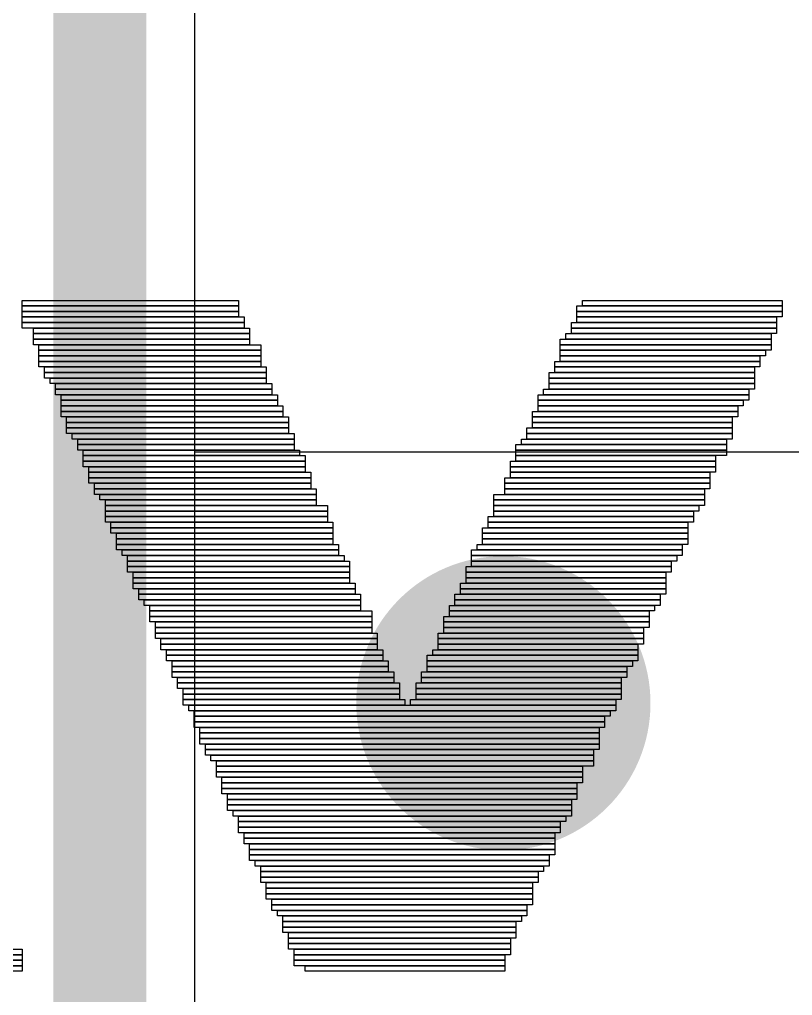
# Model space of a CAD drawing. Header units: millimetres. Extents: x -3 to 5381, y -54 to 5355.
# Drawn here: x 20.55 to 22.659, y -9.028 to -6.363 of the extents above; entities that cross this region are included whole.
import ezdxf

# ---------------------------------------------------------------- set-up
doc = ezdxf.new("R2010")
doc.units = ezdxf.units.MM
for name, color, linetype in [('BottomLayer', 5, 'Continuous'), ('BottomSolder', 6, 'Continuous'), ('TopLayer', 1, 'Continuous'), ('TopOverlay', 2, 'Continuous'), ('TopSolder', 216, 'Continuous'), ('ViaHoleLayer', 16, 'Continuous')]:
    doc.layers.add(name, color=color, linetype=linetype)

msp = doc.modelspace()

# ---------------------------------------------------------------- hatches: boundary and pattern name
at = {"layer": 'BottomLayer'}
h = msp.add_hatch(color=5, dxfattribs=at)
edge = h.paths.add_edge_path()
edge.add_arc((21.8702, -8.2296), 0.3, 0, 360)
at = {"layer": 'BottomSolder'}
h = msp.add_hatch(color=6, dxfattribs=at)
edge = h.paths.add_edge_path()
edge.add_arc((21.8702, -8.2296), 0.4016, 0, 360)
at = {"layer": 'TopLayer'}
h = msp.add_hatch(color=1, dxfattribs=at)
edge = h.paths.add_edge_path()
edge.add_arc((21.8702, -8.2296), 0.3, 0, 360)
at = {"layer": 'TopSolder'}
h = msp.add_hatch(color=216, dxfattribs=at)
edge = h.paths.add_edge_path()
edge.add_arc((21.8702, -8.2296), 0.4016, 0, 360)
at = {"layer": 'ViaHoleLayer'}
h = msp.add_hatch(color=16, dxfattribs=at)
edge = h.paths.add_edge_path()
edge.add_arc((21.8702, -8.2296), 0.15, 0, 360)

# ---------------------------------------------------------------- linework, layer by layer
at = {"layer": 'TopLayer'}
for p, q in [((21.0279, -7.5445), (21.0279, -3.7223)), ((21.0279, -10.3402), (21.0279, -4.1917)), ((30.2006, -7.5445), (21.0279, -7.5445))]:
    msp.add_line(p, q, dxfattribs=at)
at = {"layer": 'TopLayer', "const_width": 0.254}
msp.add_lwpolyline([(20.7689, -10.5036), (20.7689, -3.6151)], dxfattribs=at)
at = {"layer": 'TopOverlay'}
for p, q in [((20.5572, -7.145), (20.5572, -7.13)), ((20.5572, -7.13), (21.1475, -7.13)), ((21.1475, -7.13), (21.1475, -7.145)), ((22.0863, -7.145), (22.0863, -7.13)), ((22.0863, -7.13), (22.6311, -7.13)), ((22.6311, -7.13), (22.6311, -7.145)), ((21.1475, -7.145), (20.5572, -7.145)), ((20.5572, -7.1602), (20.5572, -7.145)), ((20.5572, -7.145), (21.1475, -7.145)), ((21.1475, -7.1602), (20.5572, -7.1602)), ((20.5572, -7.1752), (20.5572, -7.1602)), ((20.5572, -7.1602), (21.1475, -7.1602)), ((21.1475, -7.145), (21.1475, -7.1602)), ((21.1475, -7.1602), (21.1475, -7.1752)), ((22.071, -7.1602), (22.071, -7.145)), ((22.071, -7.145), (22.6311, -7.145)), ((22.6311, -7.1602), (22.071, -7.1602)), ((22.071, -7.1752), (22.071, -7.1602)), ((22.071, -7.1602), (22.6311, -7.1602)), ((22.6311, -7.145), (22.0863, -7.145)), ((22.6311, -7.145), (22.6311, -7.1602)), ((22.6311, -7.1602), (22.6311, -7.1752)), ((21.1475, -7.1752), (20.5572, -7.1752)), ((20.5572, -7.1904), (20.5572, -7.1752)), ((20.5572, -7.1752), (21.1627, -7.1752)), ((21.1627, -7.1904), (20.5572, -7.1904)), ((20.5572, -7.2057), (20.5572, -7.1904)), ((20.5572, -7.1904), (21.1627, -7.1904)), ((21.1627, -7.1752), (21.1627, -7.1904)), ((21.1627, -7.1904), (21.1627, -7.2057)), ((22.0558, -7.2057), (22.0558, -7.1904)), ((22.0558, -7.1904), (22.6161, -7.1904)), ((22.6311, -7.1752), (22.071, -7.1752)), ((22.071, -7.1904), (22.071, -7.1752)), ((22.071, -7.1752), (22.6161, -7.1752)), ((22.6161, -7.1904), (22.071, -7.1904)), ((22.6161, -7.1752), (22.6161, -7.1904)), ((22.6161, -7.1904), (22.6161, -7.2057)), ((21.1627, -7.2057), (20.5572, -7.2057)), ((20.5874, -7.2207), (20.5874, -7.2057)), ((20.5874, -7.2057), (21.1777, -7.2057)), ((21.1777, -7.2207), (20.5874, -7.2207)), ((20.5874, -7.2359), (20.5874, -7.2207)), ((20.5874, -7.2207), (21.1777, -7.2207)), ((21.1777, -7.2057), (21.1777, -7.2207)), ((21.1777, -7.2207), (21.1777, -7.2359)), ((22.0408, -7.2359), (22.0408, -7.2207)), ((22.0408, -7.2207), (22.6009, -7.2207)), ((22.6161, -7.2057), (22.0558, -7.2057)), ((22.0558, -7.2207), (22.0558, -7.2057)), ((22.0558, -7.2057), (22.6161, -7.2057)), ((22.6161, -7.2207), (22.0558, -7.2207)), ((22.6009, -7.2207), (22.6009, -7.2359)), ((22.6161, -7.2057), (22.6161, -7.2207)), ((21.1777, -7.2359), (20.5874, -7.2359)), ((20.5874, -7.2509), (20.5874, -7.2359)), ((20.5874, -7.2359), (21.1777, -7.2359)), ((21.1777, -7.2359), (21.1777, -7.2509)), ((22.0256, -7.2509), (22.0256, -7.2359)), ((22.0256, -7.2359), (22.6009, -7.2359)), ((22.6009, -7.2359), (22.0408, -7.2359)), ((22.6009, -7.2359), (22.6009, -7.2509)), ((21.1777, -7.2509), (20.5874, -7.2509)), ((20.6024, -7.2661), (20.6024, -7.2509)), ((20.6024, -7.2509), (21.2082, -7.2509)), ((21.2082, -7.2661), (20.6024, -7.2661)), ((20.6024, -7.2814), (20.6024, -7.2661)), ((20.6024, -7.2661), (21.2082, -7.2661)), ((21.2082, -7.2509), (21.2082, -7.2661)), ((21.2082, -7.2661), (21.2082, -7.2814)), ((22.6009, -7.2509), (22.0256, -7.2509)), ((22.0256, -7.2661), (22.0256, -7.2509)), ((22.0256, -7.2509), (22.6009, -7.2509)), ((22.6009, -7.2661), (22.0256, -7.2661)), ((22.0256, -7.2814), (22.0256, -7.2661)), ((22.0256, -7.2661), (22.5856, -7.2661)), ((22.5856, -7.2661), (22.5856, -7.2814)), ((22.6009, -7.2509), (22.6009, -7.2661)), ((21.2082, -7.2814), (20.6024, -7.2814)), ((20.6024, -7.2964), (20.6024, -7.2814)), ((20.6024, -7.2814), (21.2082, -7.2814)), ((21.2082, -7.2964), (20.6024, -7.2964)), ((20.6024, -7.3116), (20.6024, -7.2964)), ((20.6024, -7.2964), (21.2082, -7.2964)), ((21.2082, -7.2814), (21.2082, -7.2964)), ((21.2082, -7.2964), (21.2082, -7.3116)), ((22.0103, -7.3116), (22.0103, -7.2964)), ((22.0103, -7.2964), (22.5706, -7.2964)), ((22.5856, -7.2814), (22.0256, -7.2814)), ((22.0256, -7.2964), (22.0256, -7.2814)), ((22.0256, -7.2814), (22.5706, -7.2814)), ((22.5706, -7.2964), (22.0256, -7.2964)), ((22.5706, -7.2814), (22.5706, -7.2964)), ((22.5706, -7.2964), (22.5706, -7.3116)), ((21.2082, -7.3116), (20.6024, -7.3116)), ((20.6176, -7.3266), (20.6176, -7.3116)), ((20.6176, -7.3116), (21.2232, -7.3116)), ((21.2232, -7.3266), (20.6176, -7.3266)), ((20.6176, -7.3418), (20.6176, -7.3266)), ((20.6176, -7.3266), (21.2232, -7.3266)), ((21.2232, -7.3116), (21.2232, -7.3266)), ((21.2232, -7.3266), (21.2232, -7.3418)), ((21.9953, -7.3418), (21.9953, -7.3266)), ((21.9953, -7.3266), (22.5554, -7.3266)), ((22.5706, -7.3116), (22.0103, -7.3116)), ((22.0103, -7.3266), (22.0103, -7.3116)), ((22.0103, -7.3116), (22.5554, -7.3116)), ((22.5554, -7.3266), (22.0103, -7.3266)), ((22.5554, -7.3116), (22.5554, -7.3266)), ((22.5554, -7.3266), (22.5554, -7.3418)), ((21.2232, -7.3418), (20.6176, -7.3418)), ((20.6329, -7.3571), (20.6329, -7.3418)), ((20.6329, -7.3418), (21.2232, -7.3418)), ((21.2232, -7.3418), (21.2232, -7.3571)), ((22.5554, -7.3418), (21.9953, -7.3418)), ((21.9953, -7.3571), (21.9953, -7.3418)), ((21.9953, -7.3418), (22.5554, -7.3418)), ((22.5554, -7.3418), (22.5554, -7.3571)), ((21.2232, -7.3571), (20.6329, -7.3571)), ((20.6479, -7.372), (20.6479, -7.3571)), ((20.6479, -7.3571), (21.2384, -7.3571)), ((21.2384, -7.372), (20.6479, -7.372)), ((20.6479, -7.3873), (20.6479, -7.372)), ((20.6479, -7.372), (21.2384, -7.372)), ((21.2384, -7.3571), (21.2384, -7.372)), ((21.2384, -7.372), (21.2384, -7.3873)), ((21.9801, -7.3873), (21.9801, -7.372)), ((21.9801, -7.372), (22.5404, -7.372)), ((22.5554, -7.3571), (21.9953, -7.3571)), ((21.9953, -7.372), (21.9953, -7.3571)), ((21.9953, -7.3571), (22.5554, -7.3571)), ((22.5554, -7.372), (21.9953, -7.372)), ((22.5404, -7.372), (22.5404, -7.3873)), ((22.5554, -7.3571), (22.5554, -7.372)), ((21.2384, -7.3873), (20.6479, -7.3873)), ((20.6631, -7.4023), (20.6631, -7.3873)), ((20.6631, -7.3873), (21.2534, -7.3873)), ((21.2534, -7.4023), (20.6631, -7.4023)), ((20.6631, -7.4175), (20.6631, -7.4023)), ((20.6631, -7.4023), (21.2534, -7.4023)), ((21.2534, -7.3873), (21.2534, -7.4023)), ((21.2534, -7.4023), (21.2534, -7.4175)), ((21.9651, -7.4023), (21.9651, -7.3873)), ((21.9651, -7.3873), (22.5404, -7.3873)), ((22.5404, -7.4023), (21.9651, -7.4023)), ((21.9651, -7.4175), (21.9651, -7.4023)), ((21.9651, -7.4023), (22.5252, -7.4023)), ((22.5404, -7.3873), (21.9801, -7.3873)), ((22.5252, -7.4023), (22.5252, -7.4175)), ((22.5404, -7.3873), (22.5404, -7.4023)), ((21.2534, -7.4175), (20.6631, -7.4175)), ((20.6631, -7.4328), (20.6631, -7.4175)), ((20.6631, -7.4175), (21.2686, -7.4175)), ((21.2686, -7.4328), (20.6631, -7.4328)), ((20.6631, -7.4477), (20.6631, -7.4328)), ((20.6631, -7.4328), (21.2686, -7.4328)), ((21.2686, -7.4175), (21.2686, -7.4328)), ((21.2686, -7.4328), (21.2686, -7.4477)), ((21.9499, -7.4477), (21.9499, -7.4328)), ((21.9499, -7.4328), (22.5099, -7.4328)), ((22.5252, -7.4175), (21.9651, -7.4175)), ((21.9651, -7.4328), (21.9651, -7.4175)), ((21.9651, -7.4175), (22.5099, -7.4175)), ((22.5099, -7.4328), (21.9651, -7.4328)), ((22.5099, -7.4175), (22.5099, -7.4328)), ((22.5099, -7.4328), (22.5099, -7.4477)), ((21.2686, -7.4477), (20.6631, -7.4477)), ((20.6781, -7.463), (20.6781, -7.4477)), ((20.6781, -7.4477), (21.2839, -7.4477)), ((21.2839, -7.4477), (21.2839, -7.463)), ((22.5099, -7.4477), (21.9499, -7.4477)), ((21.9499, -7.463), (21.9499, -7.4477)), ((21.9499, -7.4477), (22.495, -7.4477)), ((22.495, -7.4477), (22.495, -7.463)), ((21.2839, -7.463), (20.6781, -7.463)), ((20.6781, -7.478), (20.6781, -7.463)), ((20.6781, -7.463), (21.2839, -7.463)), ((21.2839, -7.478), (20.6781, -7.478)), ((20.6781, -7.4932), (20.6781, -7.478)), ((20.6781, -7.478), (21.2839, -7.478)), ((21.2839, -7.463), (21.2839, -7.478)), ((21.2839, -7.478), (21.2839, -7.4932)), ((21.9346, -7.4932), (21.9346, -7.478)), ((21.9346, -7.478), (22.495, -7.478)), ((22.495, -7.463), (21.9499, -7.463)), ((21.9499, -7.478), (21.9499, -7.463)), ((21.9499, -7.463), (22.495, -7.463)), ((22.495, -7.478), (21.9499, -7.478)), ((22.495, -7.463), (22.495, -7.478)), ((22.495, -7.478), (22.495, -7.4932)), ((21.2839, -7.4932), (20.6781, -7.4932)), ((20.6933, -7.5084), (20.6933, -7.4932)), ((20.6933, -7.4932), (21.2989, -7.4932)), ((21.2989, -7.5084), (20.6933, -7.5084)), ((20.7086, -7.5234), (20.7086, -7.5084)), ((20.7086, -7.5084), (21.2989, -7.5084)), ((21.2989, -7.4932), (21.2989, -7.5084)), ((21.2989, -7.5084), (21.2989, -7.5234)), ((21.9196, -7.5234), (21.9196, -7.5084)), ((21.9196, -7.5084), (22.4797, -7.5084)), ((22.495, -7.4932), (21.9346, -7.4932)), ((21.9346, -7.5084), (21.9346, -7.4932)), ((21.9346, -7.4932), (22.495, -7.4932)), ((22.495, -7.5084), (21.9346, -7.5084)), ((22.4797, -7.5084), (22.4797, -7.5234)), ((22.495, -7.4932), (22.495, -7.5084)), ((21.2989, -7.5234), (20.7086, -7.5234)), ((20.7086, -7.5387), (20.7086, -7.5234)), ((20.7086, -7.5234), (21.2989, -7.5234)), ((21.2989, -7.5387), (20.7086, -7.5387)), ((20.7236, -7.5537), (20.7236, -7.5387)), ((20.7236, -7.5387), (21.3141, -7.5387)), ((21.2989, -7.5234), (21.2989, -7.5387)), ((21.3141, -7.5387), (21.3141, -7.5537)), ((21.9044, -7.5387), (21.9044, -7.5234)), ((21.9044, -7.5234), (22.4797, -7.5234)), ((22.4797, -7.5387), (21.9044, -7.5387)), ((21.9044, -7.5537), (21.9044, -7.5387)), ((21.9044, -7.5387), (22.4797, -7.5387)), ((22.4797, -7.5234), (21.9196, -7.5234)), ((22.4797, -7.5234), (22.4797, -7.5387)), ((22.4797, -7.5387), (22.4797, -7.5537)), ((21.3141, -7.5537), (20.7236, -7.5537)), ((20.7236, -7.5689), (20.7236, -7.5537)), ((20.7236, -7.5537), (21.3291, -7.5537)), ((21.3291, -7.5537), (21.3291, -7.5689)), ((22.4797, -7.5537), (21.9044, -7.5537)), ((21.9044, -7.5689), (21.9044, -7.5537)), ((21.9044, -7.5537), (22.4495, -7.5537)), ((22.4495, -7.5537), (22.4495, -7.5689)), ((21.3291, -7.5689), (20.7236, -7.5689)), ((20.7236, -7.5841), (20.7236, -7.5689)), ((20.7236, -7.5689), (21.3291, -7.5689)), ((21.3291, -7.5841), (20.7236, -7.5841)), ((20.7388, -7.5991), (20.7388, -7.5841)), ((20.7388, -7.5841), (21.3291, -7.5841)), ((21.3291, -7.5689), (21.3291, -7.5841)), ((21.3291, -7.5841), (21.3291, -7.5991)), ((21.8894, -7.5841), (21.8894, -7.5689)), ((21.8894, -7.5689), (22.4495, -7.5689)), ((22.4495, -7.5841), (21.8894, -7.5841)), ((21.8894, -7.5991), (21.8894, -7.5841)), ((21.8894, -7.5841), (22.4495, -7.5841)), ((22.4495, -7.5689), (21.9044, -7.5689)), ((22.4495, -7.5689), (22.4495, -7.5841)), ((22.4495, -7.5841), (22.4495, -7.5991)), ((21.3291, -7.5991), (20.7388, -7.5991)), ((20.7388, -7.6144), (20.7388, -7.5991)), ((20.7388, -7.5991), (21.3443, -7.5991)), ((21.3443, -7.6144), (20.7388, -7.6144)), ((20.7388, -7.6293), (20.7388, -7.6144)), ((20.7388, -7.6144), (21.3443, -7.6144)), ((21.3443, -7.5991), (21.3443, -7.6144)), ((21.3443, -7.6144), (21.3443, -7.6293)), ((21.8742, -7.6293), (21.8742, -7.6144)), ((21.8742, -7.6144), (22.4342, -7.6144)), ((22.4495, -7.5991), (21.8894, -7.5991)), ((21.8894, -7.6144), (21.8894, -7.5991)), ((21.8894, -7.5991), (22.4342, -7.5991)), ((22.4342, -7.6144), (21.8894, -7.6144)), ((22.4342, -7.5991), (22.4342, -7.6144)), ((22.4342, -7.6144), (22.4342, -7.6293)), ((21.3443, -7.6293), (20.7388, -7.6293)), ((20.7538, -7.6446), (20.7538, -7.6293)), ((20.7538, -7.6293), (21.3443, -7.6293)), ((21.3443, -7.6446), (20.7538, -7.6446)), ((20.7538, -7.6598), (20.7538, -7.6446)), ((20.7538, -7.6446), (21.3596, -7.6446)), ((21.3443, -7.6293), (21.3443, -7.6446)), ((21.3596, -7.6446), (21.3596, -7.6598)), ((22.4342, -7.6293), (21.8742, -7.6293)), ((21.8742, -7.6446), (21.8742, -7.6293)), ((21.8742, -7.6293), (22.4342, -7.6293)), ((22.4342, -7.6446), (21.8742, -7.6446)), ((21.8742, -7.6598), (21.8742, -7.6446)), ((21.8742, -7.6446), (22.4193, -7.6446)), ((22.4193, -7.6446), (22.4193, -7.6598)), ((22.4342, -7.6293), (22.4342, -7.6446)), ((21.3596, -7.6598), (20.7538, -7.6598)), ((20.769, -7.6748), (20.769, -7.6598)), ((20.769, -7.6598), (21.3596, -7.6598)), ((21.3596, -7.6598), (21.3596, -7.6748)), ((21.8439, -7.6748), (21.8439, -7.6598)), ((21.8439, -7.6598), (22.4193, -7.6598)), ((22.4193, -7.6598), (21.8742, -7.6598)), ((22.4193, -7.6598), (22.4193, -7.6748)), ((21.3596, -7.6748), (20.769, -7.6748)), ((20.7843, -7.6901), (20.7843, -7.6748)), ((20.7843, -7.6748), (21.3596, -7.6748)), ((21.3596, -7.6901), (20.7843, -7.6901)), ((20.7843, -7.705), (20.7843, -7.6901)), ((20.7843, -7.6901), (21.3898, -7.6901)), ((21.3596, -7.6748), (21.3596, -7.6901)), ((21.3898, -7.6901), (21.3898, -7.705)), ((22.4193, -7.6748), (21.8439, -7.6748)), ((21.8439, -7.6901), (21.8439, -7.6748)), ((21.8439, -7.6748), (22.4193, -7.6748)), ((22.4193, -7.6901), (21.8439, -7.6901)), ((21.8439, -7.705), (21.8439, -7.6901)), ((21.8439, -7.6901), (22.404, -7.6901)), ((22.404, -7.6901), (22.404, -7.705)), ((22.4193, -7.6748), (22.4193, -7.6901)), ((21.3898, -7.705), (20.7843, -7.705)), ((20.7843, -7.7203), (20.7843, -7.705)), ((20.7843, -7.705), (21.3898, -7.705)), ((21.3898, -7.7203), (20.7843, -7.7203)), ((20.7843, -7.7355), (20.7843, -7.7203)), ((20.7843, -7.7203), (21.3898, -7.7203)), ((21.3898, -7.705), (21.3898, -7.7203)), ((21.3898, -7.7203), (21.3898, -7.7355)), ((21.8287, -7.7355), (21.8287, -7.7203)), ((21.8287, -7.7203), (22.389, -7.7203)), ((22.404, -7.705), (21.8439, -7.705)), ((21.8439, -7.7203), (21.8439, -7.705)), ((21.8439, -7.705), (22.389, -7.705)), ((22.389, -7.7203), (21.8439, -7.7203)), ((22.389, -7.705), (22.389, -7.7203)), ((22.389, -7.7203), (22.389, -7.7355)), ((21.3898, -7.7355), (20.7843, -7.7355)), ((20.7992, -7.7505), (20.7992, -7.7355)), ((20.7992, -7.7355), (21.4048, -7.7355)), ((21.4048, -7.7505), (20.7992, -7.7505)), ((20.7992, -7.7657), (20.7992, -7.7505)), ((20.7992, -7.7505), (21.4048, -7.7505)), ((21.4048, -7.7355), (21.4048, -7.7505)), ((21.4048, -7.7505), (21.4048, -7.7657)), ((21.8137, -7.7657), (21.8137, -7.7505)), ((21.8137, -7.7505), (22.3738, -7.7505)), ((22.389, -7.7355), (21.8287, -7.7355)), ((21.8287, -7.7505), (21.8287, -7.7355)), ((21.8287, -7.7355), (22.3738, -7.7355)), ((22.3738, -7.7505), (21.8287, -7.7505)), ((22.3738, -7.7355), (22.3738, -7.7505)), ((22.3738, -7.7505), (22.3738, -7.7657)), ((21.4048, -7.7657), (20.7992, -7.7657)), ((20.8145, -7.7807), (20.8145, -7.7657)), ((20.8145, -7.7657), (21.4048, -7.7657)), ((21.4048, -7.7657), (21.4048, -7.7807)), ((22.3738, -7.7657), (21.8137, -7.7657)), ((21.8137, -7.7807), (21.8137, -7.7657)), ((21.8137, -7.7657), (22.3738, -7.7657)), ((22.3738, -7.7657), (22.3738, -7.7807)), ((21.4048, -7.7807), (20.8145, -7.7807)), ((20.8145, -7.796), (20.8145, -7.7807)), ((20.8145, -7.7807), (21.4048, -7.7807)), ((21.4048, -7.796), (20.8145, -7.796)), ((20.8145, -7.8112), (20.8145, -7.796)), ((20.8145, -7.796), (21.42, -7.796)), ((21.4048, -7.7807), (21.4048, -7.796)), ((21.42, -7.796), (21.42, -7.8112)), ((21.7985, -7.8112), (21.7985, -7.796)), ((21.7985, -7.796), (22.3586, -7.796)), ((22.3738, -7.7807), (21.8137, -7.7807)), ((21.8137, -7.796), (21.8137, -7.7807)), ((21.8137, -7.7807), (22.3738, -7.7807)), ((22.3738, -7.796), (21.8137, -7.796)), ((22.3586, -7.796), (22.3586, -7.8112)), ((22.3738, -7.7807), (22.3738, -7.796)), ((21.42, -7.8112), (20.8145, -7.8112)), ((20.8295, -7.8262), (20.8295, -7.8112)), ((20.8295, -7.8112), (21.42, -7.8112)), ((21.42, -7.8262), (20.8295, -7.8262)), ((20.8447, -7.8414), (20.8447, -7.8262)), ((20.8447, -7.8262), (21.4353, -7.8262)), ((21.42, -7.8112), (21.42, -7.8262)), ((21.4353, -7.8262), (21.4353, -7.8414)), ((21.7832, -7.8262), (21.7832, -7.8112)), ((21.7832, -7.8112), (22.3586, -7.8112)), ((22.3586, -7.8262), (21.7832, -7.8262)), ((21.7832, -7.8414), (21.7832, -7.8262)), ((21.7832, -7.8262), (22.3436, -7.8262)), ((22.3586, -7.8112), (21.7985, -7.8112)), ((22.3436, -7.8262), (22.3436, -7.8414)), ((22.3586, -7.8112), (22.3586, -7.8262)), ((21.4353, -7.8414), (20.8447, -7.8414)), ((20.8447, -7.8564), (20.8447, -7.8414)), ((20.8447, -7.8414), (21.4502, -7.8414)), ((21.4502, -7.8564), (20.8447, -7.8564)), ((20.8447, -7.8717), (20.8447, -7.8564)), ((20.8447, -7.8564), (21.4502, -7.8564)), ((21.4502, -7.8414), (21.4502, -7.8564)), ((21.4502, -7.8564), (21.4502, -7.8717)), ((21.7683, -7.8717), (21.7683, -7.8564)), ((21.7683, -7.8564), (22.3283, -7.8564)), ((22.3436, -7.8414), (21.7832, -7.8414)), ((21.7832, -7.8564), (21.7832, -7.8414)), ((21.7832, -7.8414), (22.3283, -7.8414)), ((22.3283, -7.8564), (21.7832, -7.8564)), ((22.3283, -7.8414), (22.3283, -7.8564)), ((22.3283, -7.8564), (22.3283, -7.8717)), ((21.4502, -7.8717), (20.8447, -7.8717)), ((20.86, -7.8869), (20.86, -7.8717)), ((20.86, -7.8717), (21.4502, -7.8717)), ((21.4502, -7.8869), (20.86, -7.8869)), ((20.86, -7.9019), (20.86, -7.8869)), ((20.86, -7.8869), (21.4502, -7.8869)), ((21.4502, -7.8717), (21.4502, -7.8869)), ((21.4502, -7.8869), (21.4502, -7.9019)), ((22.3283, -7.8717), (21.7683, -7.8717)), ((21.7683, -7.8869), (21.7683, -7.8717)), ((21.7683, -7.8717), (22.3133, -7.8717)), ((22.3133, -7.8869), (21.7683, -7.8869)), ((21.7683, -7.9019), (21.7683, -7.8869)), ((21.7683, -7.8869), (22.3133, -7.8869)), ((22.3133, -7.8717), (22.3133, -7.8869)), ((22.3133, -7.8869), (22.3133, -7.9019)), ((21.4502, -7.9019), (20.86, -7.9019)), ((20.86, -7.9171), (20.86, -7.9019)), ((20.86, -7.9019), (21.4655, -7.9019)), ((21.4655, -7.9019), (21.4655, -7.9171)), ((21.753, -7.9171), (21.753, -7.9019)), ((21.753, -7.9019), (22.3133, -7.9019)), ((22.3133, -7.9019), (21.7683, -7.9019)), ((22.3133, -7.9019), (22.3133, -7.9171)), ((21.4655, -7.9171), (20.86, -7.9171)), ((20.8749, -7.9321), (20.8749, -7.9171)), ((20.8749, -7.9171), (21.4655, -7.9171)), ((21.4655, -7.9321), (20.8749, -7.9321)), ((20.8749, -7.9474), (20.8749, -7.9321)), ((20.8749, -7.9321), (21.4805, -7.9321)), ((21.4655, -7.9171), (21.4655, -7.9321)), ((21.4805, -7.9321), (21.4805, -7.9474)), ((21.738, -7.9474), (21.738, -7.9321)), ((21.738, -7.9321), (22.2981, -7.9321)), ((22.3133, -7.9171), (21.753, -7.9171)), ((21.753, -7.9321), (21.753, -7.9171)), ((21.753, -7.9171), (22.3133, -7.9171)), ((22.3133, -7.9321), (21.753, -7.9321)), ((22.2981, -7.9321), (22.2981, -7.9474)), ((22.3133, -7.9171), (22.3133, -7.9321)), ((21.4805, -7.9474), (20.8749, -7.9474)), ((20.8902, -7.9626), (20.8902, -7.9474)), ((20.8902, -7.9474), (21.4805, -7.9474)), ((21.4805, -7.9626), (20.8902, -7.9626)), ((20.9052, -7.9776), (20.9052, -7.9626)), ((20.9052, -7.9626), (21.4805, -7.9626)), ((21.4805, -7.9474), (21.4805, -7.9626)), ((21.4805, -7.9626), (21.4805, -7.9776)), ((21.7228, -7.9776), (21.7228, -7.9626)), ((21.7228, -7.9626), (22.2829, -7.9626)), ((22.2981, -7.9474), (21.738, -7.9474)), ((21.738, -7.9626), (21.738, -7.9474)), ((21.738, -7.9474), (22.2981, -7.9474)), ((22.2981, -7.9626), (21.738, -7.9626)), ((22.2829, -7.9626), (22.2829, -7.9776)), ((22.2981, -7.9474), (22.2981, -7.9626)), ((21.4805, -7.9776), (20.9052, -7.9776)), ((20.9052, -7.9928), (20.9052, -7.9776)), ((20.9052, -7.9776), (21.511, -7.9776)), ((21.511, -7.9928), (20.9052, -7.9928)), ((20.9052, -8.0078), (20.9052, -7.9928)), ((20.9052, -7.9928), (21.511, -7.9928)), ((21.511, -7.9776), (21.511, -7.9928)), ((21.511, -7.9928), (21.511, -8.0078)), ((21.7076, -8.0078), (21.7076, -7.9928)), ((21.7076, -7.9928), (22.2679, -7.9928)), ((22.2829, -7.9776), (21.7228, -7.9776)), ((21.7228, -7.9928), (21.7228, -7.9776)), ((21.7228, -7.9776), (22.2679, -7.9776)), ((22.2679, -7.9928), (21.7228, -7.9928)), ((22.2679, -7.9776), (22.2679, -7.9928)), ((22.2679, -7.9928), (22.2679, -8.0078)), ((21.511, -8.0078), (20.9052, -8.0078)), ((20.9204, -8.023), (20.9204, -8.0078)), ((20.9204, -8.0078), (21.511, -8.0078)), ((21.511, -8.0078), (21.511, -8.023)), ((22.2679, -8.0078), (21.7076, -8.0078)), ((21.7076, -8.023), (21.7076, -8.0078)), ((21.7076, -8.0078), (22.2679, -8.0078)), ((22.2679, -8.0078), (22.2679, -8.023)), ((21.511, -8.023), (20.9204, -8.023)), ((20.9204, -8.0383), (20.9204, -8.023)), ((20.9204, -8.023), (21.511, -8.023)), ((21.511, -8.0383), (20.9204, -8.0383)), ((20.9204, -8.0533), (20.9204, -8.0383)), ((20.9204, -8.0383), (21.5259, -8.0383)), ((21.511, -8.023), (21.511, -8.0383)), ((21.5259, -8.0383), (21.5259, -8.0533)), ((21.6926, -8.0533), (21.6926, -8.0383)), ((21.6926, -8.0383), (22.2526, -8.0383)), ((22.2679, -8.023), (21.7076, -8.023)), ((21.7076, -8.0383), (21.7076, -8.023)), ((21.7076, -8.023), (22.2526, -8.023)), ((22.2526, -8.0383), (21.7076, -8.0383)), ((22.2526, -8.023), (22.2526, -8.0383)), ((22.2526, -8.0383), (22.2526, -8.0533)), ((21.5259, -8.0533), (20.9204, -8.0533)), ((20.9356, -8.0685), (20.9356, -8.0533)), ((20.9356, -8.0533), (21.5259, -8.0533)), ((21.5259, -8.0685), (20.9356, -8.0685)), ((20.9356, -8.0835), (20.9356, -8.0685)), ((20.9356, -8.0685), (21.5259, -8.0685)), ((21.5259, -8.0533), (21.5259, -8.0685)), ((21.5259, -8.0685), (21.5259, -8.0835)), ((22.2526, -8.0533), (21.6926, -8.0533)), ((21.6926, -8.0685), (21.6926, -8.0533)), ((21.6926, -8.0533), (22.2526, -8.0533)), ((22.2526, -8.0685), (21.6926, -8.0685)), ((21.6926, -8.0835), (21.6926, -8.0685)), ((21.6926, -8.0685), (22.2376, -8.0685)), ((22.2376, -8.0685), (22.2376, -8.0835)), ((22.2526, -8.0533), (22.2526, -8.0685)), ((21.5259, -8.0835), (20.9356, -8.0835)), ((20.9506, -8.0987), (20.9506, -8.0835)), ((20.9506, -8.0835), (21.5412, -8.0835)), ((21.5412, -8.0987), (20.9506, -8.0987)), ((20.9506, -8.114), (20.9506, -8.0987)), ((20.9506, -8.0987), (21.5412, -8.0987)), ((21.5412, -8.0835), (21.5412, -8.0987)), ((21.5412, -8.0987), (21.5412, -8.114)), ((21.6623, -8.114), (21.6623, -8.0987)), ((21.6623, -8.0987), (22.2376, -8.0987)), ((21.6773, -8.0987), (21.6773, -8.0835)), ((21.6773, -8.0835), (22.2376, -8.0835)), ((22.2376, -8.0987), (21.6773, -8.0987)), ((22.2376, -8.0835), (21.6926, -8.0835)), ((22.2376, -8.0835), (22.2376, -8.0987)), ((22.2376, -8.0987), (22.2376, -8.114)), ((21.5412, -8.114), (20.9506, -8.114)), ((20.9659, -8.129), (20.9659, -8.114)), ((20.9659, -8.114), (21.5562, -8.114)), ((21.5562, -8.114), (21.5562, -8.129)), ((22.2376, -8.114), (21.6623, -8.114)), ((21.6623, -8.129), (21.6623, -8.114)), ((21.6623, -8.114), (22.2224, -8.114)), ((22.2224, -8.114), (22.2224, -8.129)), ((21.5562, -8.129), (20.9659, -8.129)), ((20.9659, -8.1442), (20.9659, -8.129)), ((20.9659, -8.129), (21.5562, -8.129)), ((21.5562, -8.1442), (20.9659, -8.1442)), ((20.9659, -8.1594), (20.9659, -8.1442)), ((20.9659, -8.1442), (21.5714, -8.1442)), ((21.5562, -8.129), (21.5562, -8.1442)), ((21.5714, -8.1442), (21.5714, -8.1594)), ((21.6471, -8.1594), (21.6471, -8.1442)), ((21.6471, -8.1442), (22.2072, -8.1442)), ((22.2224, -8.129), (21.6623, -8.129)), ((21.6623, -8.1442), (21.6623, -8.129)), ((21.6623, -8.129), (22.2072, -8.129)), ((22.2072, -8.1442), (21.6623, -8.1442)), ((22.2072, -8.129), (22.2072, -8.1442)), ((22.2072, -8.1442), (22.2072, -8.1594)), ((21.5714, -8.1594), (20.9659, -8.1594)), ((20.9811, -8.1744), (20.9811, -8.1594)), ((20.9811, -8.1594), (21.5714, -8.1594)), ((21.5714, -8.1744), (20.9811, -8.1744)), ((20.9811, -8.1897), (20.9811, -8.1744)), ((20.9811, -8.1744), (21.5866, -8.1744)), ((21.5714, -8.1594), (21.5714, -8.1744)), ((21.5866, -8.1744), (21.5866, -8.1897)), ((21.6319, -8.1897), (21.6319, -8.1744)), ((21.6319, -8.1744), (22.1922, -8.1744)), ((22.2072, -8.1594), (21.6471, -8.1594)), ((21.6471, -8.1744), (21.6471, -8.1594)), ((21.6471, -8.1594), (22.1922, -8.1594)), ((22.1922, -8.1744), (21.6471, -8.1744)), ((22.1922, -8.1594), (22.1922, -8.1744)), ((22.1922, -8.1744), (22.1922, -8.1897)), ((21.5866, -8.1897), (20.9811, -8.1897)), ((20.9961, -8.2047), (20.9961, -8.1897)), ((20.9961, -8.1897), (21.5866, -8.1897)), ((21.5866, -8.2047), (20.9961, -8.2047)), ((20.9961, -8.2199), (20.9961, -8.2047)), ((20.9961, -8.2047), (21.5866, -8.2047)), ((21.5866, -8.1897), (21.5866, -8.2047)), ((21.5866, -8.2047), (21.5866, -8.2199)), ((22.1922, -8.1897), (21.6319, -8.1897)), ((21.6319, -8.2047), (21.6319, -8.1897)), ((21.6319, -8.1897), (22.1922, -8.1897)), ((22.1922, -8.2047), (21.6319, -8.2047)), ((21.6319, -8.2199), (21.6319, -8.2047)), ((21.6319, -8.2047), (22.1922, -8.2047)), ((22.1922, -8.1897), (22.1922, -8.2047)), ((22.1922, -8.2047), (22.1922, -8.2199)), ((21.5866, -8.2199), (20.9961, -8.2199)), ((20.9961, -8.2351), (20.9961, -8.2199)), ((20.9961, -8.2199), (21.6016, -8.2199)), ((21.6016, -8.2199), (21.6016, -8.2351)), ((21.6169, -8.2351), (21.6169, -8.2199)), ((21.6169, -8.2199), (22.1769, -8.2199)), ((22.1922, -8.2199), (21.6319, -8.2199)), ((22.1769, -8.2199), (22.1769, -8.2351)), ((21.6016, -8.2351), (20.9961, -8.2351)), ((21.0113, -8.2501), (21.0113, -8.2351)), ((21.0113, -8.2351), (22.1769, -8.2351)), ((22.1769, -8.2501), (21.0113, -8.2501)), ((21.0263, -8.2654), (21.0263, -8.2501)), ((21.0263, -8.2501), (22.162, -8.2501)), ((22.1769, -8.2351), (21.6169, -8.2351)), ((22.162, -8.2501), (22.162, -8.2654)), ((22.1769, -8.2351), (22.1769, -8.2501)), ((22.162, -8.2654), (21.0263, -8.2654)), ((21.0263, -8.2804), (21.0263, -8.2654)), ((21.0263, -8.2654), (22.1467, -8.2654)), ((22.1467, -8.2804), (21.0263, -8.2804)), ((21.0263, -8.2956), (21.0263, -8.2804)), ((21.0263, -8.2804), (22.1467, -8.2804)), ((22.1467, -8.2654), (22.1467, -8.2804)), ((22.1467, -8.2804), (22.1467, -8.2956)), ((22.1467, -8.2956), (21.0263, -8.2956)), ((21.0416, -8.3108), (21.0416, -8.2956)), ((21.0416, -8.2956), (22.1315, -8.2956)), ((22.1315, -8.3108), (21.0416, -8.3108)), ((21.0416, -8.3258), (21.0416, -8.3108)), ((21.0416, -8.3108), (22.1315, -8.3108)), ((22.1315, -8.2956), (22.1315, -8.3108)), ((22.1315, -8.3108), (22.1315, -8.3258)), ((22.1315, -8.3258), (21.0416, -8.3258)), ((21.0416, -8.3411), (21.0416, -8.3258)), ((21.0416, -8.3258), (22.1315, -8.3258)), ((22.1315, -8.3258), (22.1315, -8.3411)), ((22.1315, -8.3411), (21.0416, -8.3411)), ((21.0568, -8.356), (21.0568, -8.3411)), ((21.0568, -8.3411), (22.1315, -8.3411)), ((22.1315, -8.356), (21.0568, -8.356)), ((21.0568, -8.3713), (21.0568, -8.356)), ((21.0568, -8.356), (22.1165, -8.356)), ((22.1165, -8.356), (22.1165, -8.3713)), ((22.1315, -8.3411), (22.1315, -8.356)), ((22.1165, -8.3713), (21.0568, -8.3713)), ((21.0718, -8.3865), (21.0718, -8.3713)), ((21.0718, -8.3713), (22.1165, -8.3713)), ((22.1165, -8.3865), (21.0718, -8.3865)), ((21.087, -8.4015), (21.087, -8.3865)), ((21.087, -8.3865), (22.1165, -8.3865)), ((22.1165, -8.3713), (22.1165, -8.3865)), ((22.1165, -8.3865), (22.1165, -8.4015)), ((22.1165, -8.4015), (21.087, -8.4015)), ((21.087, -8.4167), (21.087, -8.4015)), ((21.087, -8.4015), (22.0863, -8.4015)), ((22.0863, -8.4167), (21.087, -8.4167)), ((21.087, -8.4317), (21.087, -8.4167)), ((21.087, -8.4167), (22.0863, -8.4167)), ((22.0863, -8.4015), (22.0863, -8.4167)), ((22.0863, -8.4167), (22.0863, -8.4317)), ((22.0863, -8.4317), (21.087, -8.4317)), ((21.102, -8.447), (21.102, -8.4317)), ((21.102, -8.4317), (22.086, -8.4317)), ((22.086, -8.4317), (22.086, -8.447)), ((22.086, -8.447), (21.102, -8.447)), ((21.102, -8.4622), (21.102, -8.447)), ((21.102, -8.447), (22.071, -8.447)), ((22.071, -8.4622), (21.102, -8.4622)), ((21.102, -8.4772), (21.102, -8.4622)), ((21.102, -8.4622), (22.071, -8.4622)), ((22.071, -8.447), (22.071, -8.4622)), ((22.071, -8.4622), (22.071, -8.4772)), ((22.071, -8.4772), (21.102, -8.4772)), ((21.1173, -8.4924), (21.1173, -8.4772)), ((21.1173, -8.4772), (22.071, -8.4772)), ((22.071, -8.4924), (21.1173, -8.4924)), ((21.1173, -8.5074), (21.1173, -8.4924)), ((21.1173, -8.4924), (22.0558, -8.4924)), ((22.0558, -8.4924), (22.0558, -8.5074)), ((22.071, -8.4772), (22.071, -8.4924)), ((22.0558, -8.5074), (21.1173, -8.5074)), ((21.1173, -8.5227), (21.1173, -8.5074)), ((21.1173, -8.5074), (22.0558, -8.5074)), ((22.0558, -8.5227), (21.1173, -8.5227)), ((21.1325, -8.5379), (21.1325, -8.5227)), ((21.1325, -8.5227), (22.0558, -8.5227)), ((22.0558, -8.5074), (22.0558, -8.5227)), ((22.0558, -8.5227), (22.0558, -8.5379)), ((22.0558, -8.5379), (21.1325, -8.5379)), ((21.1475, -8.5529), (21.1475, -8.5379)), ((21.1475, -8.5379), (22.0408, -8.5379)), ((22.0408, -8.5529), (21.1475, -8.5529)), ((21.1475, -8.5681), (21.1475, -8.5529)), ((21.1475, -8.5529), (22.0256, -8.5529)), ((22.0256, -8.5529), (22.0256, -8.5681)), ((22.0408, -8.5379), (22.0408, -8.5529)), ((22.0256, -8.5681), (21.1475, -8.5681)), ((21.1475, -8.5831), (21.1475, -8.5681)), ((21.1475, -8.5681), (22.0256, -8.5681)), ((22.0256, -8.5681), (22.0256, -8.5831)), ((22.0256, -8.5831), (21.1475, -8.5831)), ((21.1627, -8.5984), (21.1627, -8.5831)), ((21.1627, -8.5831), (22.0103, -8.5831)), ((22.0103, -8.5984), (21.1627, -8.5984)), ((21.1627, -8.6136), (21.1627, -8.5984)), ((21.1627, -8.5984), (22.0103, -8.5984)), ((22.0103, -8.5831), (22.0103, -8.5984)), ((22.0103, -8.5984), (22.0103, -8.6136)), ((22.0103, -8.6136), (21.1627, -8.6136)), ((21.1777, -8.6286), (21.1777, -8.6136)), ((21.1777, -8.6136), (22.0103, -8.6136)), ((22.0103, -8.6286), (21.1777, -8.6286)), ((21.1777, -8.6438), (21.1777, -8.6286)), ((21.1777, -8.6286), (22.0103, -8.6286)), ((22.0103, -8.6136), (22.0103, -8.6286)), ((22.0103, -8.6286), (22.0103, -8.6438)), ((22.0103, -8.6438), (21.1777, -8.6438)), ((21.1777, -8.6588), (21.1777, -8.6438)), ((21.1777, -8.6438), (21.9953, -8.6438)), ((21.9953, -8.6588), (21.1777, -8.6588)), ((21.1929, -8.6741), (21.1929, -8.6588)), ((21.1929, -8.6588), (21.9953, -8.6588)), ((21.9953, -8.6438), (21.9953, -8.6588)), ((21.9953, -8.6588), (21.9953, -8.6741)), ((21.9953, -8.6741), (21.1929, -8.6741)), ((21.2082, -8.6893), (21.2082, -8.6741)), ((21.2082, -8.6741), (21.9801, -8.6741)), ((21.9801, -8.6741), (21.9801, -8.6893)), ((21.9801, -8.6893), (21.2082, -8.6893)), ((21.2082, -8.7043), (21.2082, -8.6893)), ((21.2082, -8.6893), (21.9651, -8.6893)), ((21.9651, -8.7043), (21.2082, -8.7043)), ((21.2082, -8.7195), (21.2082, -8.7043)), ((21.2082, -8.7043), (21.9651, -8.7043)), ((21.9651, -8.6893), (21.9651, -8.7043)), ((21.9651, -8.7043), (21.9651, -8.7195)), ((21.9651, -8.7195), (21.2082, -8.7195)), ((21.2232, -8.7345), (21.2232, -8.7195)), ((21.2232, -8.7195), (21.9499, -8.7195)), ((21.9499, -8.7345), (21.2232, -8.7345)), ((21.2232, -8.7497), (21.2232, -8.7345)), ((21.2232, -8.7345), (21.9499, -8.7345)), ((21.9499, -8.7195), (21.9499, -8.7345)), ((21.9499, -8.7345), (21.9499, -8.7497)), ((21.9499, -8.7497), (21.2232, -8.7497)), ((21.2232, -8.765), (21.2232, -8.7497)), ((21.2232, -8.7497), (21.9499, -8.7497)), ((21.9499, -8.765), (21.2232, -8.765)), ((21.2384, -8.78), (21.2384, -8.765)), ((21.2384, -8.765), (21.9499, -8.765)), ((21.9499, -8.7497), (21.9499, -8.765)), ((21.9499, -8.765), (21.9499, -8.78)), ((21.9499, -8.78), (21.2384, -8.78)), ((21.2384, -8.7952), (21.2384, -8.78)), ((21.2384, -8.78), (21.9346, -8.78)), ((21.9346, -8.78), (21.9346, -8.7952)), ((21.9346, -8.7952), (21.2384, -8.7952)), ((21.2534, -8.8102), (21.2534, -8.7952)), ((21.2534, -8.7952), (21.9346, -8.7952)), ((21.9346, -8.8102), (21.2534, -8.8102)), ((21.2686, -8.8254), (21.2686, -8.8102)), ((21.2686, -8.8102), (21.9196, -8.8102)), ((21.9196, -8.8102), (21.9196, -8.8254)), ((21.9346, -8.7952), (21.9346, -8.8102)), ((21.9196, -8.8254), (21.2686, -8.8254)), ((21.2686, -8.8407), (21.2686, -8.8254)), ((21.2686, -8.8254), (21.9044, -8.8254)), ((21.9044, -8.8407), (21.2686, -8.8407)), ((21.2686, -8.8557), (21.2686, -8.8407)), ((21.2686, -8.8407), (21.9044, -8.8407)), ((21.9044, -8.8254), (21.9044, -8.8407)), ((21.9044, -8.8407), (21.9044, -8.8557)), ((21.9044, -8.8557), (21.2686, -8.8557)), ((21.2839, -8.8709), (21.2839, -8.8557)), ((21.2839, -8.8557), (21.9044, -8.8557)), ((21.9044, -8.8709), (21.2839, -8.8709)), ((21.2839, -8.8859), (21.2839, -8.8709)), ((21.2839, -8.8709), (21.8894, -8.8709)), ((21.8894, -8.8709), (21.8894, -8.8859)), ((21.9044, -8.8557), (21.9044, -8.8709)), ((21.8894, -8.8859), (21.2839, -8.8859)), ((21.2839, -8.9011), (21.2839, -8.8859)), ((21.2839, -8.8859), (21.8894, -8.8859)), ((21.8894, -8.8859), (21.8894, -8.9011)), ((19.9516, -8.9011), (20.5572, -8.9011)), ((20.5572, -8.9164), (19.9516, -8.9164)), ((19.9516, -8.9164), (20.5572, -8.9164)), ((20.5572, -8.9011), (20.5572, -8.9164)), ((20.5572, -8.9164), (20.5572, -8.9314)), ((21.8894, -8.9011), (21.2839, -8.9011)), ((21.2989, -8.9164), (21.2989, -8.9011)), ((21.2989, -8.9011), (21.8894, -8.9011)), ((21.8894, -8.9164), (21.2989, -8.9164)), ((21.2989, -8.9314), (21.2989, -8.9164)), ((21.2989, -8.9164), (21.8742, -8.9164)), ((21.8742, -8.9164), (21.8742, -8.9314)), ((21.8894, -8.9011), (21.8894, -8.9164)), ((20.5572, -8.9314), (19.9516, -8.9314)), ((19.9666, -8.9314), (20.5572, -8.9314)), ((20.5572, -8.9466), (19.9666, -8.9466)), ((19.9819, -8.9466), (20.5572, -8.9466)), ((20.5572, -8.9314), (20.5572, -8.9466)), ((20.5572, -8.9466), (20.5572, -8.9616)), ((21.8742, -8.9314), (21.2989, -8.9314)), ((21.2989, -8.9466), (21.2989, -8.9314)), ((21.2989, -8.9314), (21.8742, -8.9314)), ((21.8742, -8.9466), (21.2989, -8.9466)), ((21.3291, -8.9616), (21.3291, -8.9466)), ((21.3291, -8.9466), (21.8742, -8.9466)), ((21.8742, -8.9314), (21.8742, -8.9466)), ((21.8742, -8.9466), (21.8742, -8.9616)), ((20.5572, -8.9616), (19.9819, -8.9616)), ((21.8742, -8.9616), (21.3291, -8.9616))]:
    msp.add_line(p, q, dxfattribs=at)

doc.saveas('drawing.dxf')
